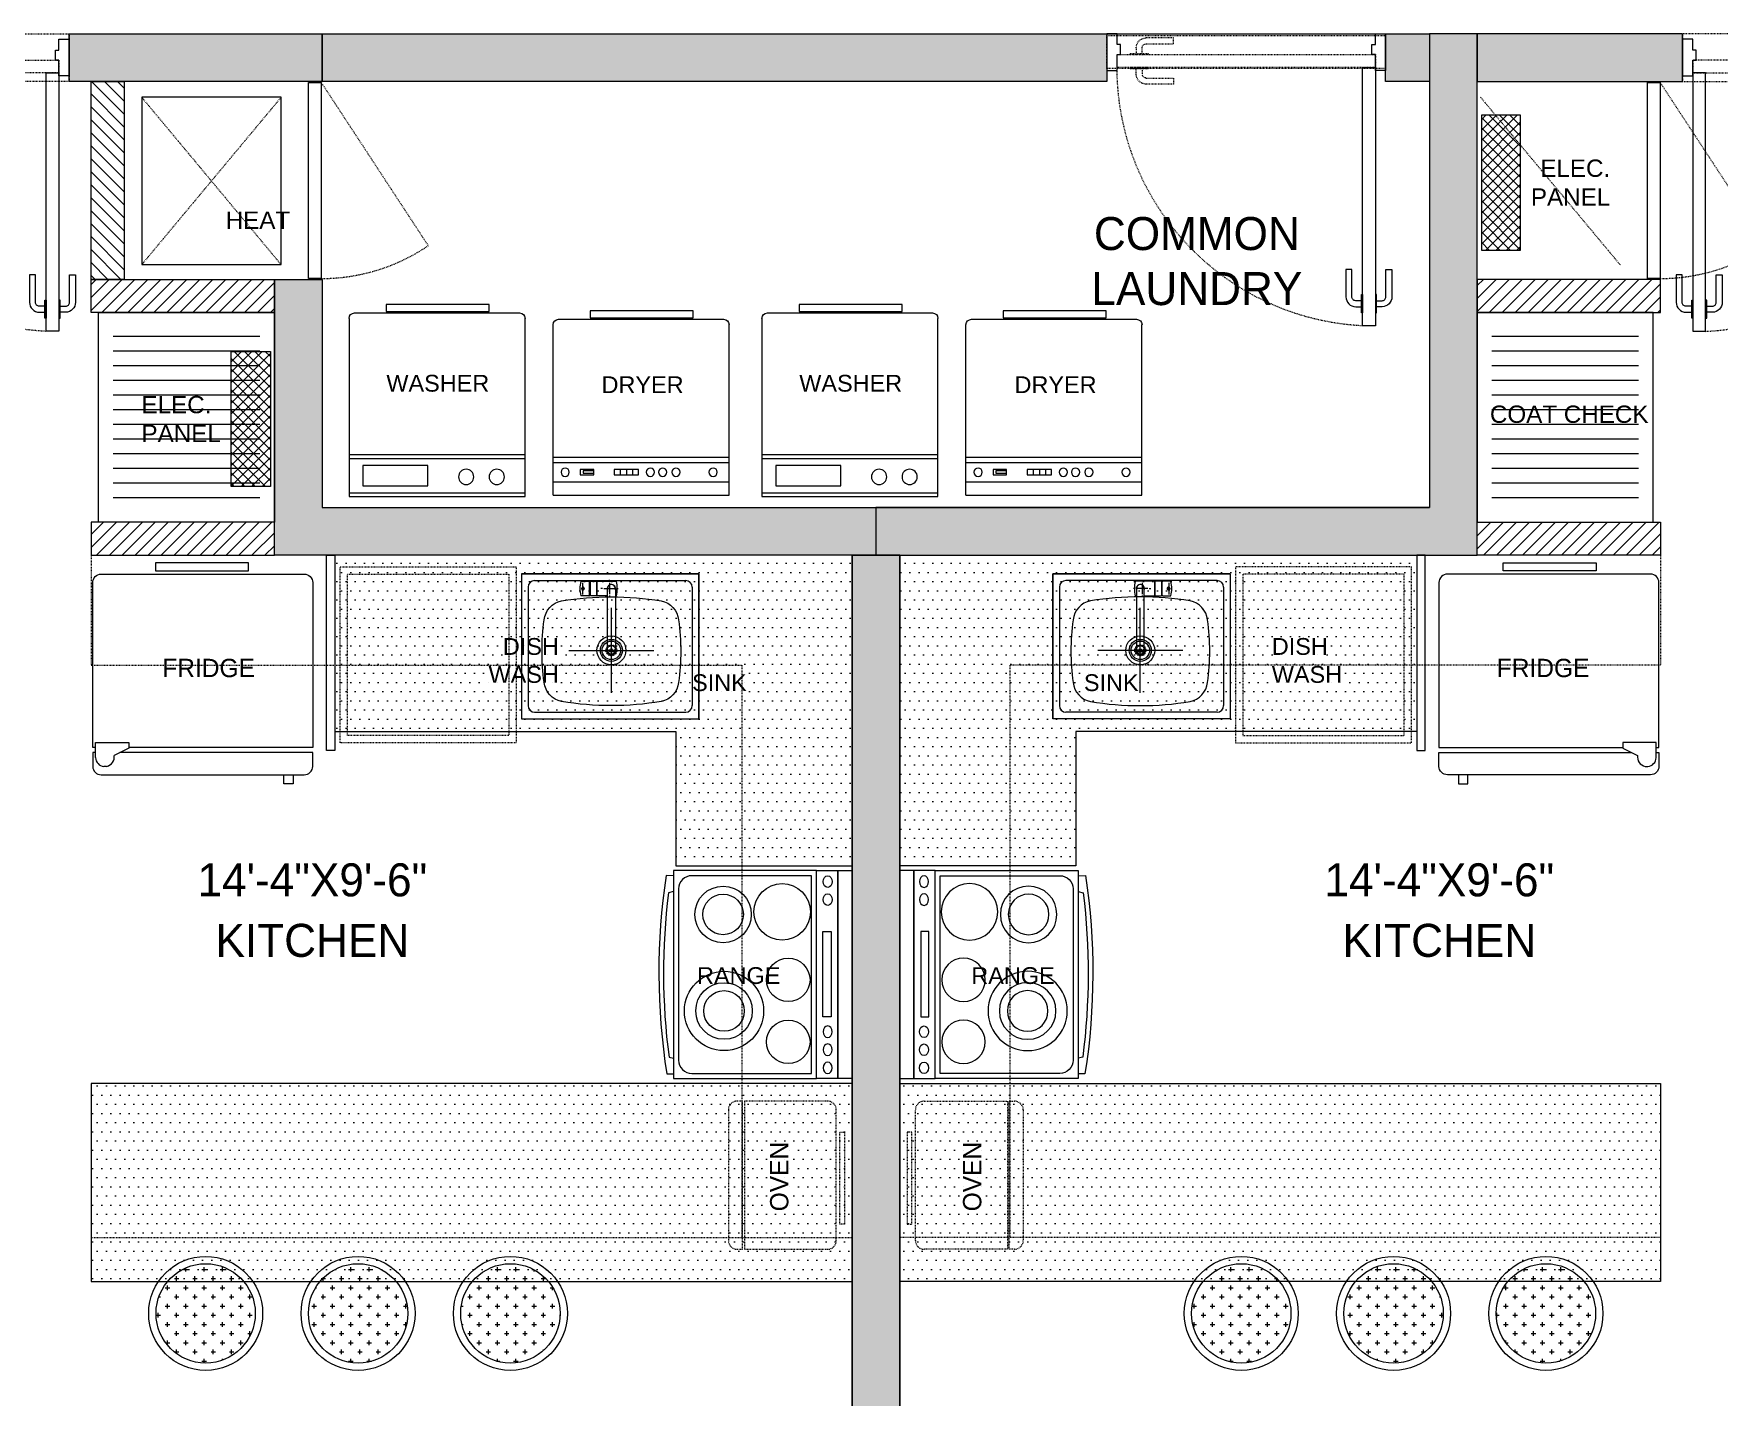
# Model space of a CAD drawing. Header units: inches. Extents: x 0 to 2865, y 0 to 4378.
# Drawn here: x 1393 to 1622.8, y 3742.4 to 3928.2 of the extents above; entities that cross this region are included whole.
import ezdxf

# ---------------------------------------------------------------- set-up
doc = ezdxf.new("R2010")
doc.units = ezdxf.units.IN
doc.linetypes.add('HIDDEN', pattern=[0.375, 0.25, -0.125])
for name, color, linetype, lineweight in [('A-WALL', 113, 'Continuous', 9), ('I-DOOR', 6, 'Continuous', 20), ('I-FIXTURE', 8, 'Continuous', 5), ('l-FIXTURE', 7, 'Continuous', 5)]:
    doc.layers.add(name, color=color, linetype=linetype, lineweight=lineweight)
for name, color, linetype in [('A-WALL-EXTR', 2, 'Continuous'), ('I-FNSH-DIMS', 7, 'Continuous'), ('I-FURN', 8, 'Continuous'), ('I-Furn Text', 7, 'Continuous'), ('TTEXT', 7, 'Continuous')]:
    doc.layers.add(name, color=color, linetype=linetype)
doc.styles.add('1 by 8 new', font='GOTHIC.TTF', dxfattribs={"height": 4.5})
doc.styles.add('A-ARCH-B01FL$0$Annotative', font='arial.ttf')
pattern_1 = [(360, (737.8854, 8109.0024), (5e-16, 2), [])]
pattern_2 = [(0, (-2853.3703, 3252.3016), (0.625, 1.25), [0, -1.25])]
pattern_3 = [(0, (-2850.0593, 3252.3016), (0.625, 1.25), [0, -1.25])]
pattern_4 = [(0, (-18856.601, 1987.2997), (1.25, 1.25), [0.625, -1.875]), (90, (-18856.2885, 1986.9872), (-1.25, 1.25), [0.625, -1.875])]
pattern_5 = [(225, (-17595.7294, -269.1586), (0.88388348, -0.88388348), [])]
pattern_6 = [(225, (-17595.7294, -236.0759), (0.88388348, -0.88388348), [])]

# ---------------------------------------------------------------- blocks, each defined once
blk = doc.blocks.new('D2')
at = {"layer": 'A-WALL-EXTR', "color": 8, "linetype": 'HIDDEN', "lineweight": 5, "ltscale": 0.1, "transparency": 33554636}
for points in [[(0.35, 32.35), (0.35, 34.84), (0.2, 34.84), (0.2, 32.35)], [(2.1, 1.39), (2.1, 36.61), (0.35, 36.61), (0.35, 1.39)], [(2.1, 32.35), (2.1, 34.84), (2.25, 34.84), (2.25, 32.35)]]:
    blk.add_lwpolyline(points, close=True, dxfattribs=at)
for points in [[(0.2, 33.19), (-0.58, 33.19, 0.414214), (-1.1, 32.67), (-1.1, 28.92), (-1.92, 28.92), (-1.92, 32.67, -0.414214), (-0.58, 34), (0.2, 34)], [(2.25, 33.19), (3.02, 33.19, -0.414214), (3.54, 32.67), (3.54, 28.92), (4.36, 28.92), (4.36, 32.67, 0.414214), (3.02, 34), (2.25, 34)]]:
    blk.add_lwpolyline(points, format="xyb", dxfattribs=at)
blk.add_arc((2.07, 1.31), 35.3, 2.9704, 89.9487, dxfattribs=at)
at = {"layer": 'I-DOOR', "color": 6, "lineweight": 5, "transparency": 33554636}
for points in [[(0.35, 36.61), (0.35, 36.14), (-1.01, 36.14), (-1.01, 36.61), (-2.5, 36.61), (-2.5, 38), (2.5, 38), (2.5, 36.61)], [(2.1, 1.39), (37.31, 1.39), (37.31, 3.14), (2.1, 3.14)], [(33.05, 3.14), (35.54, 3.14), (35.54, 3.29), (33.05, 3.29)], [(0.35, 1.39), (0.35, 1.86), (-1.01, 1.86), (-1.01, 1.39), (-2.5, 1.39), (-2.5, 0), (2.5, 0), (2.5, 1.39)], [(33.05, 1.39), (35.54, 1.39), (35.54, 1.24), (33.05, 1.24)]]:
    blk.add_lwpolyline(points, close=True, dxfattribs=at)
for points in [[(33.89, 3.29), (33.89, 4.07, 0.414214), (33.37, 4.59), (29.63, 4.59), (29.63, 5.4), (33.37, 5.4, -0.414214), (34.71, 4.07), (34.71, 3.29)], [(33.89, 1.24), (33.89, 0.46, -0.414214), (33.37, -0.05), (29.63, -0.05), (29.63, -0.87), (33.37, -0.87, 0.414214), (34.71, 0.46), (34.71, 1.24)]]:
    blk.add_lwpolyline(points, format="xyb", dxfattribs=at)
blk = doc.blocks.new('range')
at = {"layer": 'I-FIXTURE', "lineweight": 5}
for points in [[(-15, 0), (15, 0), (15, -2.04), (-15, -2.04)], [(-15, -2.04), (15, -2.04), (15, -5.11), (-15, -5.11)], [(-15, -25.76), (15, -25.76), (15, -5.11), (-15, -5.11)]]:
    blk.add_lwpolyline(points, close=True, dxfattribs=at)
at = {"layer": 'I-FIXTURE', "color": 8, "lineweight": 5}
blk.add_lwpolyline([(-6.21, -3.03), (6.11, -3.03), (6.11, -4.23), (-6.21, -4.23)], close=True, dxfattribs=at)
at = {"layer": 'I-FIXTURE', "lineweight": 5}
blk.add_lwpolyline([(-12.36, -25.02), (12.36, -25.02, 0.414214), (14.26, -23.12), (14.26, -5.85), (-14.26, -5.85), (-14.26, -23.12, 0.414214)], format="xyb", close=True, dxfattribs=at)
for points in [[(-14.26, -25.76), (-14.27, -26.83, 0.076117), (14.3, -26.74, -0.006797), (14.3, -25.76, -1.314356)], [(-12, -25.76), (-11.78, -26.49, 0.063439), (11.91, -26.41), (12.07, -25.76)]]:
    blk.add_lwpolyline(points, format="xyb", dxfattribs=at)
at = {"layer": 'I-FIXTURE', "color": 8, "lineweight": 5}
for centre, radius in [((-9.04, -10.08), 4.08), ((0.76, -9.2), 3.14), ((9.71, -9.2), 3.14), ((-8.68, -18.61), 4.08), ((5.25, -18.47), 5.72), ((5.25, -18.47), 4.08), ((-8.68, -18.61), 2.93), ((5.25, -18.47), 2.93)]:
    blk.add_circle(centre, radius, dxfattribs=at)
for centre in [(-13.41, -3.51), (-10.81, -3.51)]:
    blk.add_ellipse(centre, major_axis=(-0.834, 0), ratio=0.773413, dxfattribs=at)
at = {"layer": 'I-FIXTURE', "color": 8, "lineweight": 5, "extrusion": (0, 0, -1)}
for centre in [(8.24, -3.51), (10.84, -3.51), (13.45, -3.51)]:
    blk.add_ellipse(centre, major_axis=(0.834, 0), ratio=0.773413, dxfattribs=at)
blk = doc.blocks.new('ws')
at = {"layer": 'l-FIXTURE', "lineweight": 5}
for p, q in [((-12, -24.29), (-12, 0)), ((-12, 0), (12, 0)), ((12, 0), (12, -24.29)), ((-12, -0.52), (12, -0.52)), ((-10.12, -1.48), (-1.25, -1.48)), ((-10.12, -4.26), (-10.12, -1.48)), ((-1.25, -1.48), (-1.25, -4.26)), ((-1.25, -4.26), (-10.12, -4.26)), ((-12, -5.22), (12, -5.22)), ((-12, -5.74), (12, -5.74)), ((-11.25, -25.04), (11.25, -25.04))]:
    blk.add_line(p, q, dxfattribs=at)
blk.add_lwpolyline([(-6.93, -25.23), (7.11, -25.23), (7.11, -26.18), (-6.93, -26.18)], close=True, dxfattribs=at)
for centre in [(3.97, -2.69), (8.14, -2.69)]:
    blk.add_circle(centre, 1.04, dxfattribs=at)
for centre, start, end in [((-11.25, -24.29), 180, 270), ((11.25, -24.29), 270, 0)]:
    blk.add_arc(centre, 0.751, start, end, dxfattribs=at)
blk = doc.blocks.new('dr')
at = {"layer": 'l-FIXTURE', "lineweight": 5}
for p, q in [((-12, 0), (-12, -23.25)), ((-12, 0), (12, 0)), ((12, 0), (12, -23.25)), ((-12, -1.84), (12, -1.84)), ((-12, -4.47), (12, -4.47)), ((-7.91, -3.35), (-7.91, -3)), ((-7.91, -3), (-6.46, -3)), ((-6.46, -3.35), (-7.91, -3.35)), ((-6.46, -3), (-6.46, -3.35)), ((-3.65, -3.54), (-3.65, -2.81)), ((-3.65, -2.81), (-0.35, -2.81)), ((-0.35, -3.54), (-3.65, -3.54)), ((-2.84, -3.54), (-2.84, -2.81)), ((-1.97, -3.54), (-1.97, -2.81)), ((-1.16, -3.54), (-1.16, -2.81)), ((-0.35, -2.81), (-0.35, -3.54)), ((-12, -5.22), (12, -5.22)), ((-11.25, -24), (11.25, -24))]:
    blk.add_line(p, q, dxfattribs=at)
for points in [[(-8.29, -2.81), (-6.46, -2.81), (-6.46, -3.54), (-8.29, -3.54)], [(-6.93, -24.18), (7.11, -24.18), (7.11, -25.14), (-6.93, -25.14)]]:
    blk.add_lwpolyline(points, close=True, dxfattribs=at)
for centre in [(-10.35, -3.15), (1.27, -3.15), (2.94, -3.15), (4.76, -3.15), (9.82, -3.15)]:
    blk.add_circle(centre, 0.563, dxfattribs=at)
for centre, start, end in [((-11.25, -23.25), 180, 270), ((11.25, -23.25), 270, 0)]:
    blk.add_arc(centre, 0.751, start, end, dxfattribs=at)

msp = doc.modelspace()

# ---------------------------------------------------------------- hatches: boundary and pattern name
at = {"layer": 'A-WALL', "lineweight": 5, "transparency": 33554636}
h = msp.add_hatch(color=8, dxfattribs=at)
h.dxf.hatch_style = 1
h.paths.add_polyline_path([(1432.3, 3921.72), (1397.8, 3921.72), (1397.8, 3928.22), (1432.3, 3928.22)])
h = msp.add_hatch(color=8, dxfattribs=at)
h.dxf.hatch_style = 1
h.paths.add_polyline_path([(1539.3, 3921.72), (1432.3, 3921.72), (1432.3, 3928.22), (1539.3, 3928.22)])
h = msp.add_hatch(color=8, dxfattribs=at)
h.dxf.hatch_style = 1
h.paths.add_polyline_path([(1507.8, 3857.13), (1589.8, 3857.13), (1589.8, 3928.22), (1583.3, 3928.22), (1583.3, 3921.72), (1583.3, 3863.63), (1507.8, 3863.63)])
h = msp.add_hatch(color=8, dxfattribs=at)
h.dxf.hatch_style = 1
h.paths.add_polyline_path([(1583.3, 3921.72), (1577.3, 3921.72), (1577.3, 3928.22), (1583.3, 3928.22)])
h = msp.add_hatch(color=8, dxfattribs=at)
h.dxf.hatch_style = 1
h.paths.add_polyline_path([(1589.8, 3921.72), (1617.8, 3921.72), (1617.8, 3928.22), (1589.8, 3928.22)])
h = msp.add_hatch(dxfattribs=at)
h.set_pattern_fill('ANSI31', color=8, scale=10, angle=90)
h.set_pattern_definition([(135, (-2758.5749, 22916.2434), (-0.88388348, -0.88388348), [])])
h.paths.add_polyline_path([(1405.3, 3894.72), (1400.8, 3894.72), (1400.8, 3921.72), (1405.3, 3921.72)])
h = msp.add_hatch(dxfattribs=at)
h.set_pattern_fill('ANSI31', color=8, scale=10, angle=180)
h.set_pattern_definition(pattern_5)
h.paths.add_polyline_path([(1425.8, 3894.72), (1425.8, 3890.22), (1400.8, 3890.22), (1400.8, 3894.72)])
h = msp.add_hatch(color=8, dxfattribs=at)
h.dxf.hatch_style = 1
h.paths.add_polyline_path([(1507.8, 3857.13), (1425.8, 3857.13), (1425.8, 3894.72), (1432.3, 3894.72), (1432.3, 3888.22), (1432.3, 3863.63), (1507.8, 3863.63)])
h = msp.add_hatch(dxfattribs=at)
h.set_pattern_fill('ANSI31', color=8, scale=10, angle=180)
h.set_pattern_definition(pattern_5)
h.paths.add_polyline_path([(1589.8, 3894.72), (1589.8, 3890.22), (1614.8, 3890.22), (1614.8, 3894.72)])
h = msp.add_hatch(dxfattribs=at)
h.set_pattern_fill('ANSI31', color=8, scale=10, angle=180)
h.set_pattern_definition(pattern_6)
h.paths.add_polyline_path([(1425.8, 3857.13), (1425.8, 3861.63), (1400.8, 3861.63), (1400.8, 3857.13)])
h = msp.add_hatch(dxfattribs=at)
h.set_pattern_fill('ANSI31', color=8, scale=10, angle=180)
h.set_pattern_definition(pattern_6)
h.paths.add_polyline_path([(1589.8, 3857.13), (1589.8, 3861.63), (1614.8, 3861.63), (1614.8, 3857.13)])
h = msp.add_hatch(color=8, dxfattribs=at)
h.dxf.hatch_style = 1
h.paths.add_polyline_path([(1504.55, 3622.72), (1511.05, 3622.72), (1511.05, 3857.13), (1504.55, 3857.13)])
h = msp.add_hatch(color=8, dxfattribs=at)
h.dxf.hatch_style = 1
h.paths.add_polyline_path([(1511.05, 3622.72), (1504.55, 3622.72), (1504.55, 3857.13), (1511.05, 3857.13)])
at = {"layer": 'A-WALL-EXTR', "linetype": 'HIDDEN', "lineweight": 5, "ltscale": 0.1, "transparency": 33554636}
h = msp.add_hatch(dxfattribs=at)
h.set_pattern_fill('_USER', color=8, angle=45, double=1, pattern_type=0)
h.set_pattern_definition([(45, (-1260.5484, 3292.9738), (-0.70710678, 0.70710678), []), (135, (-1260.5484, 3292.9738), (-0.70710678, -0.70710678), [])])
h.paths.add_polyline_path([(1595.72, 3917.13), (1590.36, 3917.13), (1590.36, 3898.73), (1595.72, 3898.73)])
h = msp.add_hatch(dxfattribs=at)
h.set_pattern_fill('_USER', color=8, angle=45, double=1, pattern_type=0)
h.set_pattern_definition([(45, (-1260.5484, 3260.7514), (-0.70710678, 0.70710678), []), (135, (-1260.5484, 3260.7514), (-0.70710678, -0.70710678), [])])
h.paths.add_polyline_path([(1419.88, 3884.91), (1425.24, 3884.91), (1425.24, 3866.51), (1419.88, 3866.51)])
at = {"layer": 'I-DOOR', "lineweight": 5, "transparency": 33554636}
h = msp.add_hatch(dxfattribs=at)
h.set_pattern_fill('CROSS', color=8, scale=5)
h.set_pattern_definition(pattern_4)
edge = h.paths.add_edge_path()
edge.add_arc((1416.42, 3753.8), 6.77, 0, 360)
h = msp.add_hatch(dxfattribs=at)
h.set_pattern_fill('CROSS', color=8, scale=5)
h.set_pattern_definition(pattern_4)
edge = h.paths.add_edge_path()
edge.add_arc((1437.2, 3753.8), 6.77, 0, 360)
h = msp.add_hatch(dxfattribs=at)
h.set_pattern_fill('CROSS', color=8, scale=5)
h.set_pattern_definition(pattern_4)
edge = h.paths.add_edge_path()
edge.add_arc((1457.97, 3753.8), 6.77, 0, 360)
h = msp.add_hatch(dxfattribs=at)
h.set_pattern_fill('CROSS', color=8, scale=5)
h.set_pattern_definition(pattern_4)
edge = h.paths.add_edge_path()
edge.add_arc((1557.63, 3753.8), 6.77, 0, 360)
h = msp.add_hatch(dxfattribs=at)
h.set_pattern_fill('CROSS', color=8, scale=5)
h.set_pattern_definition(pattern_4)
edge = h.paths.add_edge_path()
edge.add_arc((1578.4, 3753.8), 6.77, 0, 360)
h = msp.add_hatch(dxfattribs=at)
h.set_pattern_fill('CROSS', color=8, scale=5)
h.set_pattern_definition(pattern_4)
edge = h.paths.add_edge_path()
edge.add_arc((1599.17, 3753.8), 6.77, 0, 360)
at = {"layer": 'I-FURN', "lineweight": 5, "transparency": 33554636}
h = msp.add_hatch(dxfattribs=at)
h.set_pattern_fill('_USER', color=8, scale=2, pattern_type=0)
h.set_pattern_definition(pattern_1)
h.paths.add_polyline_path([(1423.8, 3888.94), (1423.8, 3863.21), (1403.8, 3863.21), (1403.8, 3888.94)])
h = msp.add_hatch(dxfattribs=at)
h.set_pattern_fill('_USER', color=8, scale=2, pattern_type=0)
h.set_pattern_definition(pattern_1)
h.paths.add_polyline_path([(1591.8, 3888.94), (1591.8, 3863.21), (1611.8, 3863.21), (1611.8, 3888.94)])
h = msp.add_hatch(dxfattribs=at)
h.set_pattern_fill('DOTS', color=8, scale=20, double=1)
h.set_pattern_definition(pattern_3)
h.paths.add_polyline_path([(1434.05, 3833.13), (1480.55, 3833.13), (1480.55, 3814.82), (1504.55, 3814.82), (1504.55, 3857.13), (1434.05, 3857.13)])
h = msp.add_hatch(dxfattribs=at)
h.set_pattern_fill('DOTS', color=8, scale=20, double=1)
h.set_pattern_definition(pattern_3)
h.paths.add_polyline_path([(1581.55, 3833.13), (1535.05, 3833.13), (1535.05, 3814.82), (1511.05, 3814.82), (1511.05, 3857.13), (1581.55, 3857.13)])
h = msp.add_hatch(dxfattribs=at)
h.set_pattern_fill('DOTS', color=8, scale=20, double=1)
h.set_pattern_definition(pattern_2)
h.paths.add_polyline_path([(1504.55, 3785.13), (1480.55, 3785.13), (1400.8, 3785.13), (1400.8, 3758.13), (1504.55, 3758.13)])
h = msp.add_hatch(dxfattribs=at)
h.set_pattern_fill('DOTS', color=8, scale=20, double=1)
h.set_pattern_definition(pattern_2)
h.paths.add_polyline_path([(1511.05, 3785.13), (1535.05, 3785.13), (1614.8, 3785.13), (1614.8, 3758.13), (1511.05, 3758.13)])

# ---------------------------------------------------------------- linework, layer by layer
at = {"layer": 'A-WALL', "color": 8, "lineweight": 5, "transparency": 33554636}
for points in [[(1432.3, 3921.72), (1397.8, 3921.72), (1397.8, 3928.22), (1432.3, 3928.22)], [(1539.3, 3921.72), (1432.3, 3921.72), (1432.3, 3928.22), (1539.3, 3928.22)], [(1583.3, 3921.72), (1577.3, 3921.72), (1577.3, 3928.22), (1583.3, 3928.22)], [(1589.8, 3921.72), (1617.8, 3921.72), (1617.8, 3928.22), (1589.8, 3928.22)], [(1405.3, 3894.72), (1400.8, 3894.72), (1400.8, 3921.72), (1405.3, 3921.72)], [(1425.8, 3894.72), (1425.8, 3890.22), (1400.8, 3890.22), (1400.8, 3894.72)], [(1589.8, 3894.72), (1589.8, 3890.22), (1614.8, 3890.22), (1614.8, 3894.72)], [(1425.8, 3857.13), (1425.8, 3861.63), (1400.8, 3861.63), (1400.8, 3857.13)], [(1589.8, 3857.13), (1589.8, 3861.63), (1614.8, 3861.63), (1614.8, 3857.13)], [(1504.55, 3622.72), (1511.05, 3622.72), (1511.05, 3857.13), (1504.55, 3857.13)], [(1511.05, 3622.72), (1504.55, 3622.72), (1504.55, 3857.13), (1511.05, 3857.13)]]:
    msp.add_lwpolyline(points, close=True, dxfattribs=at)
for points in [[(1507.8, 3857.13), (1589.8, 3857.13), (1589.8, 3928.22), (1583.3, 3928.22), (1583.3, 3921.72), (1583.3, 3921.72), (1583.3, 3863.63), (1507.8, 3863.63), (1507.8, 3857.13)], [(1507.8, 3857.13), (1425.8, 3857.13), (1425.8, 3894.72), (1432.3, 3894.72), (1432.3, 3888.22), (1432.3, 3888.22), (1432.3, 3863.63), (1507.8, 3863.63), (1507.8, 3857.13)]]:
    msp.add_lwpolyline(points, dxfattribs=at)
at = {"layer": 'A-WALL-EXTR', "color": 8, "linetype": 'HIDDEN', "lineweight": 5, "ltscale": 0.1, "transparency": 33554636}
for p, q in [((1426.71, 3919.55), (1407.7, 3896.74)), ((1407.7, 3919.55), (1426.71, 3896.74)), ((1590.26, 3919.55), (1609.27, 3896.74)), ((1400.8, 3764.13), (1504.55, 3764.13)), ((1614.8, 3764.13), (1511.05, 3764.13))]:
    msp.add_line(p, q, dxfattribs=at)
for points in [[(1397.8, 3921.72), (1359.8, 3921.72), (1359.8, 3928.22), (1397.8, 3928.22)], [(1577.3, 3923.47), (1539.3, 3923.47), (1539.3, 3927.97), (1577.3, 3927.97)], [(1617.8, 3921.72), (1655.8, 3921.72), (1655.8, 3928.22), (1617.8, 3928.22)], [(1502.9, 3778.48), (1503.54, 3778.48), (1503.54, 3765.94), (1502.9, 3765.94)], [(1512.7, 3778.48), (1512.06, 3778.48), (1512.06, 3765.94), (1512.7, 3765.94)]]:
    msp.add_lwpolyline(points, close=True, dxfattribs=at)
for points in [[(1432.19, 3921.56), (1446.77, 3899.32, -0.149888), (1432.19, 3894.85, -1.014959)], [(1614.75, 3921.56), (1629.33, 3899.32, -0.149888), (1614.75, 3894.85, -1.014959)]]:
    msp.add_lwpolyline(points, format="xyb", dxfattribs=at)
for points in [[(1400.8, 3857.13), (1400.8, 3842.13), (1489.55, 3842.13), (1489.55, 3764.13)], [(1614.8, 3857.13), (1614.8, 3842.13), (1526.05, 3842.13), (1526.05, 3764.13)]]:
    msp.add_lwpolyline(points, dxfattribs=at)
at = {"layer": 'A-WALL-EXTR', "color": 8, "linetype": 'HIDDEN', "lineweight": 5, "ltscale": 0.1, "transparency": 33554636, "elevation": 0}
for points in [[(1434.77, 3831.56), (1434.77, 3855.56), (1458.77, 3855.56), (1458.77, 3831.56)], [(1435.77, 3832.56), (1435.77, 3854.56), (1457.77, 3854.56), (1457.77, 3832.56)], [(1580.83, 3831.56), (1580.83, 3855.56), (1556.83, 3855.56), (1556.83, 3831.56)], [(1579.83, 3832.56), (1579.83, 3854.56), (1557.83, 3854.56), (1557.83, 3832.56)]]:
    msp.add_lwpolyline(points, close=True, dxfattribs=at)
at = {"layer": 'A-WALL-EXTR', "color": 8, "linetype": 'HIDDEN', "lineweight": 5, "ltscale": 0.1, "transparency": 33554636}
for points in [[(1489.6, 3782.73), (1488.9, 3782.73, 0.414214), (1487.7, 3781.53), (1487.7, 3763.74, 0.414214), (1488.9, 3762.54), (1489.6, 3762.54)], [(1501.21, 3782.73), (1489.87, 3782.73), (1489.87, 3762.54), (1501.21, 3762.54, 0.414214), (1502.41, 3763.74), (1502.41, 3781.53, 0.414214)], [(1514.38, 3782.73), (1525.73, 3782.73), (1525.73, 3762.54), (1514.38, 3762.54, -0.414214), (1513.19, 3763.74), (1513.19, 3781.53, -0.414214)], [(1526, 3782.73), (1526.7, 3782.73, -0.414214), (1527.89, 3781.53), (1527.89, 3763.74, -0.414214), (1526.7, 3762.54), (1526, 3762.54)]]:
    msp.add_lwpolyline(points, format="xyb", close=True, dxfattribs=at)
at = {"layer": 'I-DOOR', "color": 8, "lineweight": 5, "transparency": 33554636}
for points in [[(1430.44, 3894.85), (1430.44, 3921.56), (1432.19, 3921.56), (1432.19, 3894.85)], [(1613, 3894.85), (1613, 3921.56), (1614.75, 3921.56), (1614.75, 3894.85)]]:
    msp.add_lwpolyline(points, close=True, dxfattribs=at)
for centre in [(1416.42, 3753.8), (1437.2, 3753.8), (1457.97, 3753.8), (1557.63, 3753.8), (1578.4, 3753.8), (1599.17, 3753.8)]:
    msp.add_circle(centre, 6.77, dxfattribs=at)
at = {"layer": 'I-FIXTURE', "color": 8, "lineweight": 5, "transparency": 33554636, "elevation": 0}
for points in [[(1422.27, 3854.99), (1422.27, 3856.12), (1409.59, 3856.12), (1409.59, 3854.99)], [(1593.32, 3854.99), (1593.32, 3856.12), (1606.01, 3856.12), (1606.01, 3854.99)]]:
    msp.add_lwpolyline(points, close=True, dxfattribs=at)
at = {"layer": 'I-FNSH-DIMS', "color": 8, "lineweight": 5, "transparency": 33554636}
for points in [[(1539.3, 3928.22), (1583.3, 3928.22)], [(1583.3, 3928.22), (1583.3, 3863.63)], [(1452.8, 3863.63), (1583.3, 3863.63)]]:
    msp.add_lwpolyline(points, dxfattribs=at)
at = {"layer": 'I-FURN', "color": 8, "lineweight": 5, "transparency": 33554636}
for p, q in [((1401.4, 3831.62, 0), (1405.93, 3831.62, 0)), ((1401.4, 3829.55, 0), (1401.4, 3831.62, 0)), ((1405.93, 3831.62, 0), (1405.93, 3830.84, 0)), ((1614.2, 3831.62, 0), (1609.66, 3831.62, 0)), ((1609.66, 3831.62, 0), (1609.66, 3830.84, 0)), ((1614.2, 3829.55, 0), (1614.2, 3831.62, 0)), ((1405.93, 3830.84, 0), (1403.95, 3829.85, 0)), ((1609.66, 3830.84, 0), (1611.65, 3829.85, 0)), ((1402.9, 3828.35, 0), (1402.54, 3828.34, 0)), ((1612.69, 3828.35, 0), (1613.06, 3828.34, 0))]:
    msp.add_line(p, q, dxfattribs=at)
for points in [[(1426.71, 3919.55), (1407.7, 3919.55), (1407.7, 3896.74), (1426.71, 3896.74)], [(1595.72, 3917.13), (1590.36, 3917.13), (1590.36, 3898.73), (1595.72, 3898.73)], [(1425.8, 3890.22), (1425.8, 3861.63), (1401.8, 3861.63), (1401.8, 3890.22)], [(1589.8, 3890.22), (1589.8, 3861.63), (1613.8, 3861.63), (1613.8, 3890.22)], [(1419.88, 3884.91), (1425.24, 3884.91), (1425.24, 3866.51), (1419.88, 3866.51)], [(1432.89, 3857.13), (1434.05, 3857.13), (1434.05, 3830.53), (1432.89, 3830.53)], [(1582.71, 3857.13), (1581.55, 3857.13), (1581.55, 3830.53), (1582.71, 3830.53)], [(1483.67, 3834.85), (1483.67, 3854.58), (1459.49, 3854.58), (1459.49, 3834.85)], [(1531.93, 3834.85), (1531.93, 3854.58), (1556.11, 3854.58), (1556.11, 3834.85)], [(1504.55, 3785.13), (1504.55, 3785.13), (1480.55, 3785.13), (1480.55, 3785.13), (1400.8, 3785.13), (1400.8, 3758.13), (1504.55, 3758.13)], [(1511.05, 3785.13), (1511.05, 3785.13), (1535.05, 3785.13), (1535.05, 3785.13), (1614.8, 3785.13), (1614.8, 3758.13), (1511.05, 3758.13)]]:
    msp.add_lwpolyline(points, close=True, dxfattribs=at)
for points in [[(1434.05, 3833.13), (1480.55, 3833.13), (1480.55, 3814.82), (1504.55, 3814.82), (1504.55, 3857.13), (1434.05, 3857.13), (1434.05, 3833.13)], [(1581.55, 3833.13), (1535.05, 3833.13), (1535.05, 3814.82), (1511.05, 3814.82), (1511.05, 3857.13), (1581.55, 3857.13), (1581.55, 3833.13)]]:
    msp.add_lwpolyline(points, dxfattribs=at)
at = {"layer": 'I-FURN', "color": 8, "lineweight": 5, "transparency": 33554636, "elevation": 0}
for points in [[(1401.4, 3830.95), (1401.02, 3830.95), (1401.02, 3853.41, -0.414214), (1402.16, 3854.56), (1429.87, 3854.56, -0.414214), (1431.02, 3853.41), (1431.02, 3830.95), (1431.02, 3830.95)], [(1614.2, 3830.95), (1614.58, 3830.95), (1614.58, 3853.41, 0.414214), (1613.43, 3854.56), (1585.73, 3854.56, 0.414214), (1584.58, 3853.41), (1584.58, 3830.95), (1584.58, 3830.95)], [(1401.4, 3830.24), (1401.02, 3830.24), (1401.02, 3828.36, 0.414214), (1402.16, 3827.21), (1429.87, 3827.21, 0.414214), (1431.02, 3828.36), (1431.02, 3830.24), (1431.02, 3830.24)], [(1614.2, 3830.24), (1614.58, 3830.24), (1614.58, 3828.36, -0.414214), (1613.43, 3827.21), (1585.73, 3827.21, -0.414214), (1584.58, 3828.36), (1584.58, 3830.24), (1584.58, 3830.24)]]:
    msp.add_lwpolyline(points, format="xyb", dxfattribs=at)
for points in [[(1431.02, 3830.24), (1404.73, 3830.24)], [(1431.02, 3830.95), (1405.93, 3830.95)], [(1584.58, 3830.95), (1609.66, 3830.95)], [(1584.58, 3830.24), (1610.87, 3830.24)]]:
    msp.add_lwpolyline(points, dxfattribs=at)
for points in [[(1427.1, 3825.96), (1427.1, 3827.21), (1428.36, 3827.21), (1428.36, 3825.96)], [(1588.5, 3825.96), (1588.5, 3827.21), (1587.24, 3827.21), (1587.24, 3825.96)]]:
    msp.add_lwpolyline(points, close=True, dxfattribs=at)
at = {"layer": 'I-FURN', "color": 8, "lineweight": 5, "transparency": 33554636}
for centre in [(1416.42, 3753.8), (1437.2, 3753.8), (1457.97, 3753.8), (1557.63, 3753.8), (1578.4, 3753.8), (1599.17, 3753.8)]:
    msp.add_circle(centre, 7.77, dxfattribs=at)
for centre, radius, start, end in [((1402.65, 3829.59, 0), 1.25, 182.0048, 265.1553), ((1402.64, 3829.65, 0), 1.32, 281.5876, 8.8814), ((1612.96, 3829.65, 0), 1.32, 171.1186, 258.4124), ((1612.95, 3829.59, 0), 1.25, 274.8447, 357.9952)]:
    msp.add_arc(centre, radius, start, end, dxfattribs=at)
at = {"layer": 'l-FIXTURE', "color": 8, "lineweight": 5, "transparency": 33554636}
for p, q in [((1459.49, 3854.58), (1483.67, 3854.58)), ((1459.49, 3854.58), (1459.49, 3834.85)), ((1483.67, 3854.58), (1483.67, 3834.85)), ((1556.11, 3854.58), (1531.93, 3854.58)), ((1531.93, 3854.58), (1531.93, 3834.85)), ((1556.11, 3854.58), (1556.11, 3834.85)), ((1460.38, 3852.78), (1460.38, 3836.64)), ((1461.28, 3853.68), (1481.87, 3853.68)), ((1467.59, 3853.57), (1468.66, 3853.59)), ((1467.66, 3852.6), (1467.66, 3852.58)), ((1467.87, 3852.76), (1467.87, 3852.41)), ((1468.77, 3853.41), (1468.77, 3853.56)), ((1468.77, 3852.6), (1468.77, 3853.41)), ((1468.77, 3852.58), (1468.77, 3852.6)), ((1468.77, 3851.77), (1468.77, 3852.58)), ((1468.87, 3853.56), (1468.87, 3851.61)), ((1468.89, 3853.58), (1469.75, 3853.59)), ((1469.75, 3853.59), (1469.75, 3851.59)), ((1469.75, 3853.59), (1469.77, 3853.57)), ((1469.77, 3853.57), (1469.77, 3851.61)), ((1469.77, 3851.61), (1469.77, 3853.57)), ((1469.78, 3853.59), (1472.4, 3853.59)), ((1470.53, 3852.59), (1470.32, 3852.59)), ((1470.72, 3852.59), (1472.26, 3852.59)), ((1471.2, 3848.59), (1471.2, 3852.59)), ((1471.49, 3853.55), (1471.49, 3853.76)), ((1471.49, 3853.36), (1471.49, 3851.82)), ((1472.28, 3852.59), (1472.28, 3848.59)), ((1472.45, 3852.59), (1472.67, 3852.59)), ((1482.77, 3852.78), (1482.77, 3836.64)), ((1532.83, 3852.78), (1532.83, 3836.64)), ((1554.32, 3853.68), (1533.72, 3853.68)), ((1543.14, 3852.59), (1542.93, 3852.59)), ((1545.81, 3853.59), (1543.2, 3853.59)), ((1543.32, 3852.59), (1543.32, 3848.59)), ((1544.87, 3852.59), (1543.34, 3852.59)), ((1544.11, 3853.55), (1544.11, 3853.76)), ((1544.11, 3853.36), (1544.11, 3851.82)), ((1544.4, 3848.59), (1544.4, 3852.59)), ((1545.07, 3852.59), (1545.28, 3852.59)), ((1545.85, 3853.59), (1545.83, 3853.57)), ((1545.83, 3853.57), (1545.83, 3851.61)), ((1545.83, 3851.61), (1545.83, 3853.57)), ((1545.85, 3853.59), (1545.85, 3851.59)), ((1546.71, 3853.58), (1545.85, 3853.59)), ((1546.73, 3853.56), (1546.73, 3851.61)), ((1546.83, 3853.41), (1546.83, 3853.56)), ((1546.83, 3852.6), (1546.83, 3853.41)), ((1546.83, 3852.58), (1546.83, 3852.6)), ((1546.83, 3851.77), (1546.83, 3852.58)), ((1548.01, 3853.57), (1546.94, 3853.59)), ((1547.72, 3852.76), (1547.72, 3852.41)), ((1547.93, 3852.6), (1547.93, 3852.58)), ((1555.22, 3852.78), (1555.22, 3836.64)), ((1468.66, 3851.59), (1467.59, 3851.61)), ((1468.77, 3851.62), (1468.77, 3851.77)), ((1469.75, 3851.59), (1468.89, 3851.6)), ((1469.77, 3851.61), (1469.75, 3851.59)), ((1471.2, 3851.59), (1469.78, 3851.59)), ((1471.49, 3851.63), (1471.49, 3851.41)), ((1471.74, 3838.39), (1471.74, 3849.95)), ((1472.4, 3851.59), (1472.28, 3851.59)), ((1543.2, 3851.59), (1543.32, 3851.59)), ((1543.86, 3838.39), (1543.86, 3849.95)), ((1544.11, 3851.63), (1544.11, 3851.41)), ((1544.4, 3851.59), (1545.81, 3851.59)), ((1545.83, 3851.61), (1545.85, 3851.59)), ((1545.85, 3851.59), (1546.71, 3851.6)), ((1546.83, 3851.62), (1546.83, 3851.77)), ((1546.94, 3851.59), (1548.01, 3851.61)), ((1471.2, 3844.65), (1471.2, 3848.59)), ((1472.28, 3848.59), (1472.28, 3844.65)), ((1543.32, 3848.59), (1543.32, 3844.65)), ((1544.4, 3844.65), (1544.4, 3848.59)), ((1465.96, 3844.17), (1477.52, 3844.17)), ((1471.2, 3844.49), (1471.2, 3844.65)), ((1471.2, 3844.49), (1471.2, 3844.5)), ((1471.2, 3844.49), (1471.2, 3844.49)), ((1471.2, 3844.23), (1471.2, 3844.49)), ((1471.2, 3844.23), (1471.2, 3844.21)), ((1472.28, 3844.65), (1472.28, 3844.49)), ((1472.28, 3844.5), (1472.28, 3844.49)), ((1472.28, 3844.49), (1472.28, 3844.49)), ((1472.28, 3844.49), (1472.28, 3844.49)), ((1472.28, 3844.23), (1472.28, 3844.49)), ((1472.28, 3844.21), (1472.28, 3844.23)), ((1549.64, 3844.17), (1538.08, 3844.17)), ((1543.32, 3844.65), (1543.32, 3844.49)), ((1543.32, 3844.5), (1543.32, 3844.49)), ((1543.32, 3844.49), (1543.32, 3844.49)), ((1543.32, 3844.49), (1543.32, 3844.49)), ((1543.32, 3844.23), (1543.32, 3844.49)), ((1543.32, 3844.21), (1543.32, 3844.23)), ((1544.4, 3844.49), (1544.4, 3844.65)), ((1544.4, 3844.49), (1544.4, 3844.5)), ((1544.4, 3844.49), (1544.4, 3844.49)), ((1544.4, 3844.23), (1544.4, 3844.49)), ((1544.4, 3844.23), (1544.4, 3844.21)), ((1459.49, 3834.85), (1483.67, 3834.85)), ((1461.28, 3835.75), (1481.87, 3835.75)), ((1556.11, 3834.85), (1531.93, 3834.85)), ((1554.32, 3835.75), (1533.72, 3835.75))]:
    msp.add_line(p, q, dxfattribs=at)
for points in [[(1481.2, 3844.06, -0.035466), (1480.91, 3839.81, -0.319418), (1478.53, 3837.19, -0.039767), (1471.74, 3836.64, -0.039767), (1464.94, 3837.19, -0.319418), (1462.57, 3839.81, -0.035466), (1462.28, 3844.06, -0.035466), (1462.57, 3848.31, -0.319418), (1464.94, 3850.93, -0.039767), (1471.74, 3851.47, -0.039767), (1478.53, 3850.93, -0.319418), (1480.91, 3848.31, -0.035466)], [(1534.4, 3844.06, 0.035466), (1534.69, 3839.81, 0.319418), (1537.06, 3837.19, 0.039767), (1543.86, 3836.64, 0.039767), (1550.65, 3837.19, 0.319418), (1553.03, 3839.81, 0.035466), (1553.32, 3844.06, 0.035466), (1553.03, 3848.31, 0.319418), (1550.65, 3850.93, 0.039767), (1543.86, 3851.47, 0.039767), (1537.06, 3850.93, 0.319418), (1534.69, 3848.31, 0.035466)]]:
    msp.add_lwpolyline(points, format="xyb", close=True, dxfattribs=at)
for centre, radius in [((1471.74, 3844.17), 1.97), ((1471.74, 3844.17), 1.5), ((1471.74, 3844.17), 1.26), ((1543.86, 3844.17), 1.97), ((1543.86, 3844.17), 1.5), ((1543.86, 3844.17), 1.26), ((1471.08, 3844.32), 0.0925), ((1471.08, 3844.02), 0.0925), ((1471.21, 3844.59), 0.0925), ((1471.21, 3843.75), 0.0925), ((1471.45, 3844.77), 0.0925), ((1471.45, 3843.56), 0.0925), ((1471.74, 3844.17), 0.209), ((1471.74, 3844.84), 0.0925), ((1471.74, 3843.49), 0.0925), ((1472.03, 3844.77), 0.0925), ((1472.03, 3843.56), 0.0925), ((1472.26, 3844.59), 0.0925), ((1472.26, 3843.75), 0.0925), ((1472.39, 3844.32), 0.0925), ((1472.39, 3844.02), 0.0925), ((1543.2, 3844.32), 0.0925), ((1543.2, 3844.02), 0.0925), ((1543.33, 3844.59), 0.0925), ((1543.33, 3843.75), 0.0925), ((1543.57, 3844.77), 0.0925), ((1543.57, 3843.56), 0.0925), ((1543.86, 3844.17), 0.209), ((1543.86, 3844.84), 0.0925), ((1543.86, 3843.49), 0.0925), ((1544.15, 3844.77), 0.0925), ((1544.15, 3843.56), 0.0925), ((1544.39, 3844.59), 0.0925), ((1544.39, 3843.75), 0.0925), ((1544.52, 3844.32), 0.0925), ((1544.52, 3844.02), 0.0925)]:
    msp.add_circle(centre, radius, dxfattribs=at)
for centre, radius, start, end in [((1461.28, 3852.78), 0.897, 90, 180), ((1471.3, 3852.59), 3.85, 165.4593, 194.5407), ((1467.59, 3853.55), 0.0192, 91, 165.4593), ((1467.87, 3852.59), 0.21, 182.9432, 269.853), ((1467.87, 3852.59), 0.192, 89.9998, 180.0009), ((1467.87, 3852.59), 0.192, 179.9992, 270.0004), ((1467.87, 3852.59), 0.173, 89.8989, 179.9893), ((1467.87, 3852.59), 0.173, 180.0109, 270.1009), ((1449.14, 3853.11), 18.73, 359.037, 0.8703), ((1467.87, 3852.59), 0.192, 359.9992, 90.0004), ((1467.87, 3852.59), 0.173, 0.0109, 90.1009), ((1467.87, 3852.59), 0.173, 269.8989, 359.9893), ((1467.87, 3852.59), 0.192, 269.9998, 0.0009), ((1448.08, 3852.06), 19.79, 359.1788, 0.914), ((1469.1, 3852.59), 0.962, 104.0519, 110.0534), ((1468.89, 3853.56), 0.0192, 90.5, 180), ((1469.78, 3853.57), 0.0192, 90, 180), ((1471.74, 3852.59), 0.552, 347.3543, 180), ((1471.74, 3852.59), 0.552, 180, 192.3501), ((1471.74, 3852.59), 0.538, 90, 180), ((1471.49, 3852.59), 1.04, 74.3575, 105.6425), ((1471.49, 3852.59), 1.04, 90, 105.6425), ((1471.74, 3852.59), 0.538, 0, 90), ((1472.4, 3853.57), 0.0192, 14.8495, 90), ((1468.7, 3852.59), 3.85, 345.1505, 14.8495), ((1481.87, 3852.78), 0.897, 0, 90), ((1533.72, 3852.78), 0.897, 90, 180), ((1546.9, 3852.59), 3.85, 165.1505, 194.8495), ((1543.2, 3853.57), 0.0192, 90, 165.1505), ((1543.86, 3852.59), 0.552, 0, 192.6457), ((1543.86, 3852.59), 0.538, 90, 180), ((1544.11, 3852.59), 1.04, 74.3575, 105.6425), ((1543.86, 3852.59), 0.538, 0, 90), ((1544.11, 3852.59), 1.04, 74.3575, 90), ((1543.86, 3852.59), 0.552, 347.6499, 0), ((1545.81, 3853.57), 0.0192, 0, 90), ((1546.71, 3853.56), 0.0192, 0, 89.5), ((1546.5, 3852.59), 0.962, 69.9466, 75.9481), ((1547.72, 3852.59), 0.192, 89.9996, 180.0008), ((1547.72, 3852.59), 0.192, 179.9991, 270.0002), ((1547.72, 3852.59), 0.173, 89.8991, 179.9891), ((1547.72, 3852.59), 0.173, 180.0107, 270.1011), ((1566.46, 3853.11), 18.73, 179.1297, 180.963), ((1567.52, 3852.06), 19.79, 179.086, 180.8212), ((1547.72, 3852.59), 0.192, 359.9991, 90.0002), ((1547.73, 3852.59), 0.173, 0.0107, 90.1011), ((1547.72, 3852.59), 0.192, 269.9996, 0.0008), ((1547.73, 3852.59), 0.173, 269.8991, 359.9891), ((1547.72, 3852.59), 0.21, 270.147, 357.0568), ((1548.01, 3853.55), 0.0192, 14.5407, 89), ((1544.3, 3852.59), 3.85, 345.4593, 14.5407), ((1554.32, 3852.78), 0.897, 0, 90), ((1467.59, 3851.63), 0.0192, 194.5407, 269), ((1469.1, 3852.59), 0.962, 249.9466, 255.9481), ((1468.89, 3851.61), 0.0192, 180, 269.5), ((1469.78, 3851.61), 0.0192, 180, 270), ((1472.4, 3851.61), 0.0192, 270, 345.1505), ((1543.2, 3851.61), 0.0192, 194.8495, 270), ((1545.81, 3851.61), 0.0192, 270, 0), ((1546.71, 3851.61), 0.0192, 270.5, 0), ((1546.5, 3852.59), 0.962, 284.0519, 290.0534), ((1548.01, 3851.63), 0.0192, 271, 345.4593), ((1471.74, 3844.24), 0.542, 216.0355, 322.5022), ((1543.86, 3844.24), 0.542, 217.4978, 323.9645), ((1461.28, 3836.64), 0.897, 180, 270), ((1481.87, 3836.64), 0.897, 270, 0), ((1533.72, 3836.64), 0.897, 180, 270), ((1554.32, 3836.64), 0.897, 270, 0)]:
    msp.add_arc(centre, radius, start, end, dxfattribs=at)
at = {"layer": 'l-FIXTURE', "color": 8, "lineweight": 5, "transparency": 33554636, "extrusion": (0, 0, -1)}
for centre, major_axis, ratio, start_param, end_param in [((1471.74, 3844.49), (0.538, 0), 0.984808, 1.570796, 3.139661), ((1471.74, 3844.49), (0, 0.538), 1, 1.570796, 4.712389), ((1471.74, 3844.49), (-0.538, 0), 0.984808, 3.141593, 6.283185), ((1471.74, 3844.49), (0.538, 0), 0.984808, 0.034907, 3.106686), ((1471.74, 3844.23), (-0.538, 0), 0.984808, 5.665855, 6.248279), ((1471.74, 3844.49), (0.538, 0), 0.984808, 0.001931, 1.570796), ((1471.74, 3844.23), (-0.538, 0), 0.984808, 3.176499, 3.784542)]:
    msp.add_ellipse(centre, major_axis=major_axis, ratio=ratio, start_param=start_param, end_param=end_param, dxfattribs=at)
at = {"layer": 'l-FIXTURE', "color": 8, "lineweight": 5, "transparency": 33554636}
for centre, major_axis, ratio, start_param, end_param in [((1543.86, 3844.49), (-0.538, 0), 0.984808, 0.001931, 1.570796), ((1543.86, 3844.49), (0, 0.538), 1, 1.570796, 4.712389), ((1543.86, 3844.49), (0.538, 0), 0.984808, 3.141593, 6.283185), ((1543.86, 3844.49), (-0.538, 0), 0.984808, 0.034907, 3.106686), ((1543.86, 3844.23), (0.538, 0), 0.984808, 3.176499, 3.784542), ((1543.86, 3844.49), (-0.538, 0), 0.984808, 1.570796, 3.139661), ((1543.86, 3844.23), (0.538, 0), 0.984808, 5.665855, 6.248279)]:
    msp.add_ellipse(centre, major_axis=major_axis, ratio=ratio, start_param=start_param, end_param=end_param, dxfattribs=at)
for points, knots in [([(1467.68, 3852.6), (1467.68, 3852.6), (1467.68, 3852.6), (1467.67, 3852.6), (1467.67, 3852.6), (1467.66, 3852.6)], [0, 0, 0, 0, 0.5, 0.5, 1, 1, 1, 1]), ([(1467.87, 3852.4), (1467.87, 3852.4), (1467.87, 3852.4), (1467.87, 3852.39), (1467.87, 3852.39), (1467.87, 3852.39), (1467.87, 3852.39), (1467.87, 3852.39), (1467.87, 3852.38), (1467.87, 3852.38), (1467.87, 3852.38)], [0, 0, 0, 0, 0.081156, 0.164731, 0.250282, 0.37037, 0.500271, 0.686955, 0.85418, 1, 1, 1, 1]), ([(1468.76, 3853.57), (1468.76, 3853.57), (1468.77, 3853.57), (1468.77, 3853.56), (1468.77, 3853.56), (1468.77, 3853.56)], [0, 0, 0, 0, 0.5, 0.5, 1, 1, 1, 1]), ([(1546.84, 3853.57), (1546.83, 3853.57), (1546.83, 3853.57), (1546.83, 3853.56), (1546.83, 3853.56), (1546.83, 3853.56)], [0, 0, 0, 0, 0.5, 0.5, 1, 1, 1, 1]), ([(1547.73, 3852.4), (1547.73, 3852.4), (1547.73, 3852.4), (1547.73, 3852.39), (1547.73, 3852.39), (1547.73, 3852.39), (1547.73, 3852.39), (1547.73, 3852.39), (1547.73, 3852.38), (1547.73, 3852.38), (1547.73, 3852.38)], [0, 0, 0, 0, 0.081156, 0.164731, 0.250282, 0.37037, 0.500271, 0.686955, 0.85418, 1, 1, 1, 1]), ([(1547.92, 3852.6), (1547.92, 3852.6), (1547.92, 3852.6), (1547.93, 3852.6), (1547.93, 3852.6), (1547.93, 3852.6)], [0, 0, 0, 0, 0.5, 0.5, 1, 1, 1, 1]), ([(1468.77, 3851.62), (1468.77, 3851.62), (1468.77, 3851.61), (1468.77, 3851.61), (1468.76, 3851.61), (1468.76, 3851.61)], [0, 0, 0, 0, 0.5, 0.5, 1, 1, 1, 1]), ([(1546.83, 3851.62), (1546.83, 3851.62), (1546.83, 3851.61), (1546.83, 3851.61), (1546.83, 3851.61), (1546.84, 3851.61)], [0, 0, 0, 0, 0.5, 0.5, 1, 1, 1, 1]), ([(1471.2, 3844.49), (1471.2, 3844.49), (1471.2, 3844.49), (1471.2, 3844.49), (1471.2, 3844.49), (1471.2, 3844.49)], [0.791007, 0.791007, 0.791007, 0.791007, 0.8, 0.9, 1, 1, 1, 1]), ([(1472.28, 3844.49), (1472.28, 3844.49), (1472.28, 3844.49), (1472.28, 3844.49), (1472.28, 3844.49), (1472.28, 3844.49)], [0.791007, 0.791007, 0.791007, 0.791007, 0.8, 0.9, 1, 1, 1, 1]), ([(1543.32, 3844.49), (1543.32, 3844.49), (1543.32, 3844.49), (1543.32, 3844.49), (1543.32, 3844.49), (1543.32, 3844.49)], [0.791007, 0.791007, 0.791007, 0.791007, 0.8, 0.9, 1, 1, 1, 1]), ([(1544.4, 3844.49), (1544.4, 3844.49), (1544.4, 3844.49), (1544.4, 3844.49), (1544.4, 3844.49), (1544.4, 3844.49)], [0.791007, 0.791007, 0.791007, 0.791007, 0.8, 0.9, 1, 1, 1, 1])]:
    msp.add_open_spline(points, degree=3, knots=knots, dxfattribs=at)
for points in [[(1468.76, 3853.57), (1468.73, 3853.58), (1468.7, 3853.59), (1468.66, 3853.59)], [(1546.84, 3853.57), (1546.87, 3853.58), (1546.9, 3853.59), (1546.94, 3853.59)], [(1468.66, 3851.59), (1468.7, 3851.59), (1468.73, 3851.59), (1468.76, 3851.61)], [(1546.94, 3851.59), (1546.9, 3851.59), (1546.87, 3851.59), (1546.84, 3851.61)]]:
    msp.add_open_spline(points, degree=3, dxfattribs=at)

# ---------------------------------------------------------------- block references
at = {"layer": 'I-DOOR', "color": 8, "lineweight": 5, "transparency": 33554636, "xscale": -1, "rotation": 90}
for p in [(1577.3, 3925.72), (1397.8, 3924.97)]:
    msp.add_blockref('D2', p, dxfattribs=at)
at = {"layer": 'I-DOOR', "color": 8, "lineweight": 5, "transparency": 33554636, "rotation": 270}
msp.add_blockref('D2', (1617.8, 3924.97), dxfattribs=at)
at = {"layer": 'I-FIXTURE', "color": 8, "lineweight": 5, "transparency": 33554636, "yscale": 0.9447823387400907, "zscale": 0.9447823387400907}
for p, xscale, rotation in [((1504.55, 3799.98), 0.9447823387400907, 270), ((1511.05, 3799.98), -0.9447823387400907, 90)]:
    msp.add_blockref('range', p, dxfattribs=dict(at, xscale=xscale, rotation=rotation))
at = {"layer": 'l-FIXTURE', "color": 8, "lineweight": 5, "transparency": 33554636, "xscale": -1, "rotation": 180}
for name, p in [('ws', (1447.97, 3865.12)), ('ws', (1504.27, 3865.12)), ('dr', (1475.79, 3865.3)), ('dr', (1532.09, 3865.3))]:
    msp.add_blockref(name, p, dxfattribs=at)

# ---------------------------------------------------------------- texts
at = {"layer": 'I-FURN', "color": 8, "lineweight": 5, "transparency": 33554636, "char_height": 2.5, "width": 15.3889, "attachment_point": 2, "style": '1 by 8 new'}
for insert in [(1416.82, 3843.02, 0), (1598.78, 3843.02, 0)]:
    msp.add_mtext('FRIDGE', dxfattribs=dict(at, insert=insert))
at = {"layer": 'I-FURN', "color": 8, "lineweight": 5, "transparency": 33554636, "char_height": 2.5, "width": 15.3889, "rotation": 90, "style": '1 by 8 new'}
for insert, attachment_point in [((1495.91, 3772.45), 8), ((1519.68, 3772.45), 2)]:
    msp.add_mtext('OVEN', dxfattribs=dict(at, insert=insert, attachment_point=attachment_point))
at = {"layer": 'I-Furn Text', "color": 8, "lineweight": 5, "transparency": 33554636, "char_height": 4.5, "style": '1 by 8 new'}
for s, insert, width, attachment_point in [('COMMON \\PLAUNDRY', (1551.57, 3903.23), 110.4719, 2), ('14\'-4"X9\'-6"', (1430.97, 3810.58), 50.4719, 8), ('14\'-4"X9\'-6"', (1584.63, 3810.58), 50.4719, 8), ('KITCHEN', (1430.97, 3802.33), 50.4719, 8), ('KITCHEN', (1584.63, 3802.33), 50.4719, 8)]:
    msp.add_mtext(s, dxfattribs=dict(at, insert=insert, width=width, attachment_point=attachment_point))
at = {"layer": 'TTEXT', "color": 8, "lineweight": 5, "ltscale": 0.001, "transparency": 33554636, "char_height": 2.361, "style": 'A-ARCH-B01FL$0$Annotative'}
for s, insert, attachment_point in [('ELEC.\\PPANEL', (1607.93, 3907.92), 6), ('HEAT ', (1419.15, 3902.8), 4), ('ELEC.\\PPANEL', (1407.67, 3875.7), 4), ('COAT CHECK', (1613.15, 3876.34), 6)]:
    msp.add_mtext(s, dxfattribs=dict(at, insert=insert, attachment_point=attachment_point))
at = {"layer": 'TTEXT', "color": 8, "lineweight": 5, "ltscale": 0.001, "transparency": 33554636, "char_height": 2.288, "style": 'A-ARCH-B01FL$0$Annotative'}
for s, width, heights, insert, attachment_point in [('WASHER', 21.0484, [13.24], (1441.06, 3880.56), 4), ('DRYER', 21.0484, [13.24], (1470.4, 3880.38), 4), ('WASHER', 21.0484, [13.24], (1497.36, 3880.56), 4), ('DRYER', 21.0484, [13.24], (1526.71, 3880.38), 4), ('DISH\\PWASH', 21.035, [15.25], (1464.58, 3842.78), 6), ('DISH\\PWASH', 21.035, [15.25], (1561.79, 3842.78), 4), ('SINK', 18.3148, [7.7], (1490.2, 3839.75, 0), 6), ('SINK', 18.3148, [7.7], (1536.17, 3839.75, 0), 4), ('RANGE', 12.0423, [4.57], (1483.42, 3799.83, 0), 4), ('RANGE', 12.0423, [4.57], (1532.18, 3799.83, 0), 6)]:
    msp.add_mtext_dynamic_manual_height_columns(s, width=width, gutter_width=0, heights=heights, dxfattribs=dict(at, insert=insert, attachment_point=attachment_point))

doc.saveas('drawing.dxf')
